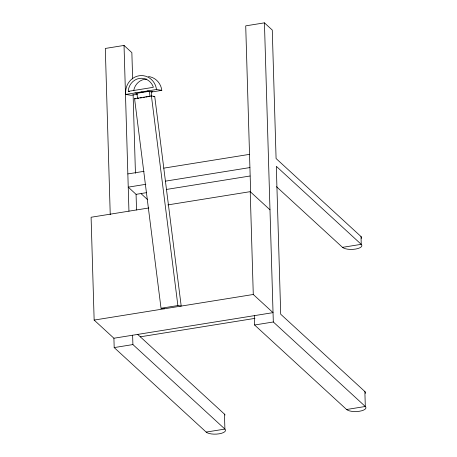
<?xml version="1.0" encoding="UTF-8"?>
<svg xmlns="http://www.w3.org/2000/svg" width="457" height="457" viewBox="0 0 457 457"><rect width="100%" height="100%" fill="white"/><g stroke="black" fill="none" stroke-linecap="round" stroke-linejoin="round"><path stroke-width="0.69" d="M132.644 78.901L131.862 52.635L124.03 45.437L105.304 48.448L110.24 214.71M361.521 238.371A10.008 3.57 -1.7 0 0 361.001 236.543L276.085 158.539L272.269 30.048L264.437 22.85L245.717 25.86L250.653 192.317M128.297 91.354L153.318 87.333L153.095 86.47A13.733 12.933 -80.9 0 0 139.425 78.415A13.733 12.933 -80.9 0 0 128.291 90.457L128.297 91.354L129.622 91.566M156.488 89.503A16.418 15.464 -80.9 0 0 139.094 75.765A16.418 15.464 -80.9 0 0 125.784 94.445L156.488 89.503L161.807 90.355A16.418 15.464 -80.9 0 0 148.451 76.53M134.924 92.971L136.917 93.291L149.348 91.291L149.993 96.433L148.616 96.656M137.426 94.273L131.102 95.29L125.784 94.445M151.29 92.046L161.807 90.355M134.569 98.661L151.421 95.953L154.74 96.484L181.201 306.081L177.876 305.55L161.024 308.258L134.569 98.661L135.9 98.872M138.945 98.209L137.563 98.432L136.917 93.291M140.328 97.987L141.71 97.764M143.087 97.541L144.469 97.318M145.852 97.095L147.234 96.873M153.341 96.707L154.74 96.484M127.84 173.928L144.018 171.324M163.715 168.153L249.528 154.352M145.817 184.314L128.234 187.142L136.072 194.339L136.534 209.986M165.514 181.143L249.922 167.565M136.072 194.339L146.623 192.643M166.314 189.472L250.019 176.008M148.828 207.969L91.092 217.252L94.148 320.083L113.907 338.237L114.187 347.583L206.181 432.088A10.008 3.57 -1.7 0 0 219.08 433.83A10.008 3.57 -1.7 0 0 224.901 429.077L224.456 414.122L137.688 334.415M167.839 204.907L250.225 191.66L269.984 209.809M276.468 186.679L342.516 247.346L361.236 244.335L361.001 236.543M94.148 320.083L253.275 294.485L273.035 312.639L113.907 338.237M140.299 336.815L254.949 318.369M114.187 347.583L132.907 344.572L224.901 429.077L206.181 432.088M254.595 324.996L273.315 321.985L365.309 406.49A10.008 3.57 -1.7 0 1 359.488 411.249A10.008 3.57 -1.7 0 1 346.589 409.501L254.595 324.996L254.315 315.65M346.589 409.501L365.309 406.49L364.863 391.535L280.707 314.227L276.314 166.331L361.236 244.335A10.008 3.57 -1.7 0 1 355.415 249.094A10.008 3.57 -1.7 0 1 342.516 247.346M147.354 90.972L152.667 91.823M141.139 91.971L143.132 92.291M161.024 308.258L164.349 308.789M141.15 193.734L147.44 199.509M151.101 91.571L151.667 96.067M151.421 95.953L177.876 305.55M264.437 22.85L273.315 321.985M250.225 191.66L253.275 294.485M133.107 94.513L135.443 173.317M124.03 45.437L128.948 211.18M132.627 335.221L132.907 344.572M364.863 391.535A10.008 3.57 -1.7 0 1 365.383 393.363M224.456 414.122A10.008 3.57 -1.7 0 1 225.055 415.013M133.695 90.72A13.733 12.933 -80.9 0 1 146.777 79.112"/></g></svg>
